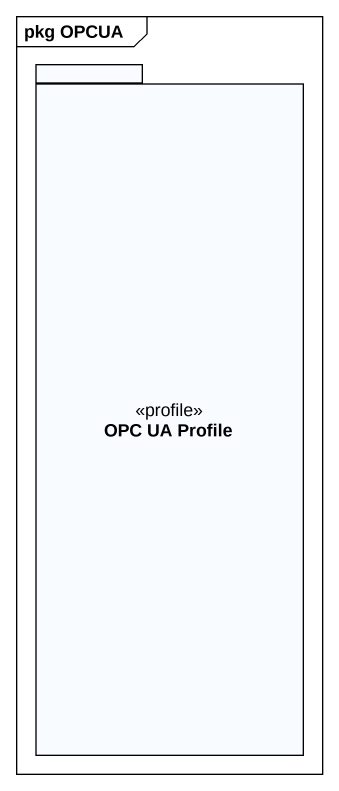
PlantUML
@startuml
mainframe pkg OPCUA
package "OPC UA Profile" as OPC_UA_Profile <<profile>> {
}
@enduml
